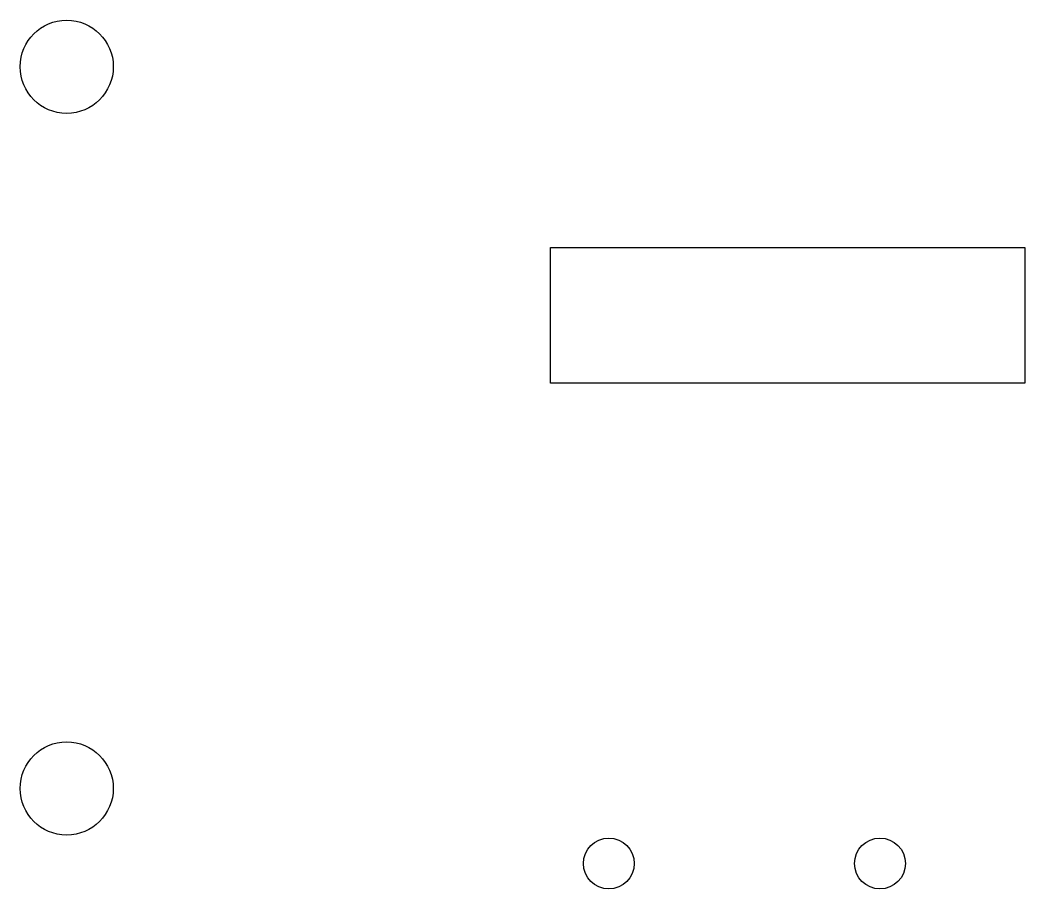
# Model space of a CAD drawing. Header units: millimetres. Extents: x -150 to 150, y -150 to 150.
# Drawn here: x -2.8 to 56.6, y 36.5 to 87.8 of the extents above; entities that cross this region are included whole.
import ezdxf

# ---------------------------------------------------------------- set-up
doc = ezdxf.new("R2010")
doc.units = ezdxf.units.MM
doc.layers.get('0').update_dxf_attribs({"linetype": 'CONTINUOUS'})

msp = doc.modelspace()

# ---------------------------------------------------------------- linework, layer by layer
msp.add_lwpolyline([(56.557, 66.331), (28.557, 66.331), (28.557, 74.331), (56.557, 74.331)], close=True)
for centre, radius in [((0, 85), 2.75), ((0, 42.426), 2.75), ((32, 38), 1.5), ((48, 38), 1.5)]:
    msp.add_circle(centre, radius)

doc.saveas('drawing.dxf')
